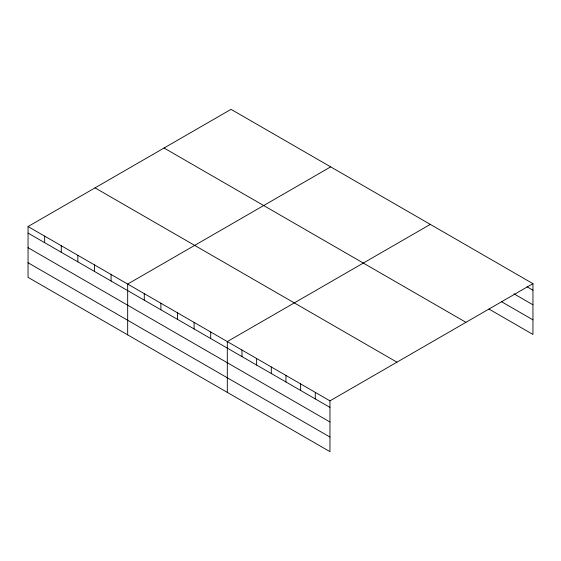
<?xml version="1.0" encoding="UTF-8"?>
<svg xmlns="http://www.w3.org/2000/svg" width="561" height="561" viewBox="0 0 561 561"><rect width="100%" height="100%" fill="white"/><g stroke="black" fill="none" stroke-linecap="round" stroke-linejoin="round"><path stroke-width="0.84" d="M329.959 421.998L329.959 400.849L28.05 226.546L28.05 277.351L329.959 451.654L329.959 421.998L28.05 247.696M488.961 309.055L532.95 334.454L532.95 283.649L231.041 109.346L28.05 226.546M330.674 166.869L127.677 284.062L127.677 334.868M430.301 224.386L227.31 341.586L227.31 392.391M329.959 400.849L532.95 283.649M527.088 286.804L532.95 290.191M513.89 293.796L532.95 304.798M501.422 301.65L532.95 319.847M164.057 148.02L465.96 322.33M95.04 187.865L396.943 362.175M28.05 233.088L329.959 407.391M28.05 262.744L329.959 437.047M315.296 392.384L315.296 398.927M300.633 383.913L300.633 390.456M285.963 375.449L285.963 381.992M271.3 366.985L271.3 373.528M256.636 358.514L256.636 365.057M241.973 350.05L241.973 356.593M210.705 332L210.705 338.542M194.099 322.414L194.099 328.956M177.493 312.821L177.493 319.363M160.888 303.235L160.888 309.777M144.282 293.648L144.282 300.191M111.078 274.476L111.078 281.019M94.472 264.89L94.472 271.433M77.867 255.304L77.867 261.847M61.261 245.718L61.261 252.261M44.656 236.132L44.656 242.675"/></g></svg>
